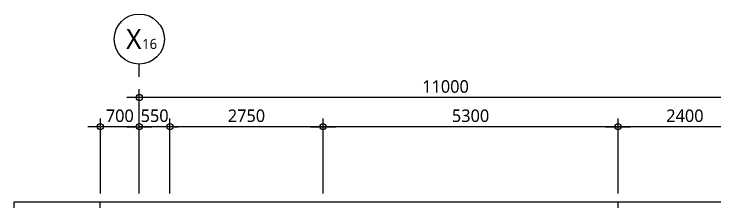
# Model space of a CAD drawing. Header units: millimetres. Extents: x -65167 to 413267, y -17142 to 66587.
# Drawn here: x -30237 to -17647, y 37838 to 41213 of the extents above; entities that cross this region are included whole.
import ezdxf
from ezdxf.enums import TextEntityAlignment as Align

# ---------------------------------------------------------------- set-up
doc = ezdxf.new("R2010")
doc.units = ezdxf.units.MM
doc.header["$LTSCALE"] = 75
doc.header["$MEASUREMENT"] = 0
doc.header["$PDSIZE"] = -10
doc.linetypes.add('CENTER', pattern=[2, 1.25, -0.25, 0.25, -0.25])
doc.layers.get('0').update_dxf_attribs({"linetype": 'CONTINUOUS'})
doc.layers.get('Defpoints').update_dxf_attribs({"color": 171, "linetype": 'CONTINUOUS'})
for name, color, linetype in [('CEN(ST)', 1, 'CENTER'), ('NDIM', 7, 'CONTINUOUS'), ('SYM(AXIS)', 7, 'CONTINUOUS'), ('TEXT(AXIS)', 2, 'CONTINUOUS')]:
    doc.layers.add(name, color=color, linetype=linetype)
doc.styles.add('CGS', font='cgse', dxfattribs={"bigfont": 'cgs'})
doc.styles.add('나눔바른고딕', font='NanumBarunGothic.ttf')
doc.dimstyles.new('NDIM 1200', dxfattribs={"dimscale": 75, "dimtxt": 3, "dimasz": 1, "dimexe": 2, "dimexo": 2, "dimgap": 1, "dimtad": 1, "dimdec": 0, "dimdsep": 46, "dimtxsty": 'CGS', "dimblk": 'DOT0', "dimcen": 1, "dimdle": 8, "dimclrd": 256, "dimclre": 256, "dimclrt": 256, "dimadec": 0, "dimazin": 0, "dimtfac": 1, "dimtdec": 0, "dimtix": 1, "dimtmove": 2, "dimatfit": 3, "dimldrblk": 'DOT0', "dimfxl": 1, "dimtolj": 1, "dimtzin": 0, "dimlwd": -1, "dimlwe": -1, "dimarcsym": 0})

# ---------------------------------------------------------------- blocks, each defined once
blk = doc.blocks.new('DOT0')
blk.add_line((-3, 0), (3, 0))
at = {"color": 6}
blk.add_circle((0, 0), 0.75, dxfattribs=at)
blk = doc.blocks.new('*D6')
at = {"layer": 'Defpoints', "color": 0, "ltscale": 0.4, "transparency": 16777216}
for p in [(-27987, 39713), (-27987, 37838), (-16987, 37838)]:
    blk.add_point(p, dxfattribs=at)
at = {"layer": 'NDIM', "ltscale": 0.4, "transparency": 16777216}
for p, q in [((-27987, 37988), (-27987, 39863)), ((-16987, 37988), (-16987, 39863)), ((-17062, 39713), (-27912, 39713))]:
    blk.add_line(p, q, dxfattribs=at)
at = {"layer": 'NDIM', "ltscale": 0.4, "transparency": 16777216, "xscale": 75, "yscale": 75, "zscale": 75, "rotation": 180}
blk.add_blockref('DOT0', (-27987, 39713), dxfattribs=at)
at = {"layer": 'NDIM', "ltscale": 0.4, "transparency": 16777216, "xscale": 75, "yscale": 75, "zscale": 75}
blk.add_blockref('DOT0', (-16987, 39713), dxfattribs=at)
at = {"layer": 'NDIM', "ltscale": 0.4, "transparency": 16777216, "insert": (-22487, 39910), "char_height": 225, "attachment_point": 5, "style": '나눔바른고딕'}
blk.add_mtext('\\A1;11000', dxfattribs=at)
blk = doc.blocks.new('*D7')
at = {"layer": 'Defpoints', "color": 0, "ltscale": 0.4, "transparency": 16777216}
for p in [(-19387, 39188), (-19387, 37838), (-16987, 37838)]:
    blk.add_point(p, dxfattribs=at)
at = {"layer": 'NDIM', "ltscale": 0.4, "transparency": 16777216}
for p, q in [((-19387, 37988), (-19387, 39338)), ((-16987, 37988), (-16987, 39338)), ((-17062, 39188), (-19312, 39188))]:
    blk.add_line(p, q, dxfattribs=at)
at = {"layer": 'NDIM', "ltscale": 0.4, "transparency": 16777216, "xscale": 75, "yscale": 75, "zscale": 75, "rotation": 180}
blk.add_blockref('DOT0', (-19387, 39188), dxfattribs=at)
at = {"layer": 'NDIM', "ltscale": 0.4, "transparency": 16777216, "xscale": 75, "yscale": 75, "zscale": 75}
blk.add_blockref('DOT0', (-16987, 39188), dxfattribs=at)
at = {"layer": 'NDIM', "ltscale": 0.4, "transparency": 16777216, "insert": (-18187, 39385), "char_height": 225, "attachment_point": 5, "style": '나눔바른고딕'}
blk.add_mtext('\\A1;2400', dxfattribs=at)
blk = doc.blocks.new('*D8')
at = {"layer": 'Defpoints', "color": 0, "ltscale": 0.4, "transparency": 16777216}
for p in [(-24687, 39188), (-24687, 37838), (-19387, 37838)]:
    blk.add_point(p, dxfattribs=at)
at = {"layer": 'NDIM', "ltscale": 0.4, "transparency": 16777216}
for p, q in [((-24687, 37988), (-24687, 39338)), ((-19387, 37988), (-19387, 39338)), ((-19462, 39188), (-24612, 39188))]:
    blk.add_line(p, q, dxfattribs=at)
at = {"layer": 'NDIM', "ltscale": 0.4, "transparency": 16777216, "xscale": 75, "yscale": 75, "zscale": 75, "rotation": 180}
blk.add_blockref('DOT0', (-24687, 39188), dxfattribs=at)
at = {"layer": 'NDIM', "ltscale": 0.4, "transparency": 16777216, "xscale": 75, "yscale": 75, "zscale": 75}
blk.add_blockref('DOT0', (-19387, 39188), dxfattribs=at)
at = {"layer": 'NDIM', "ltscale": 0.4, "transparency": 16777216, "insert": (-22037, 39385), "char_height": 225, "attachment_point": 5, "style": '나눔바른고딕'}
blk.add_mtext('\\A1;5300', dxfattribs=at)
blk = doc.blocks.new('*D9')
at = {"layer": 'Defpoints', "color": 0, "ltscale": 0.4, "transparency": 16777216}
for p in [(-27437, 39188), (-27437, 37838), (-24687, 37838)]:
    blk.add_point(p, dxfattribs=at)
at = {"layer": 'NDIM', "ltscale": 0.4, "transparency": 16777216}
for p, q in [((-27437, 37988), (-27437, 39338)), ((-24687, 37988), (-24687, 39338)), ((-24762, 39188), (-27362, 39188))]:
    blk.add_line(p, q, dxfattribs=at)
at = {"layer": 'NDIM', "ltscale": 0.4, "transparency": 16777216, "xscale": 75, "yscale": 75, "zscale": 75, "rotation": 180}
blk.add_blockref('DOT0', (-27437, 39188), dxfattribs=at)
at = {"layer": 'NDIM', "ltscale": 0.4, "transparency": 16777216, "xscale": 75, "yscale": 75, "zscale": 75}
blk.add_blockref('DOT0', (-24687, 39188), dxfattribs=at)
at = {"layer": 'NDIM', "ltscale": 0.4, "transparency": 16777216, "insert": (-26062, 39385), "char_height": 225, "attachment_point": 5, "style": '나눔바른고딕'}
blk.add_mtext('\\A1;2750', dxfattribs=at)
blk = doc.blocks.new('*D10')
at = {"layer": 'Defpoints', "color": 0, "ltscale": 0.4, "transparency": 16777216}
for p in [(-27987, 39188), (-27987, 37838), (-27437, 37838)]:
    blk.add_point(p, dxfattribs=at)
at = {"layer": 'NDIM', "ltscale": 0.4, "transparency": 16777216}
for p, q in [((-27987, 37988), (-27987, 39338)), ((-27437, 37988), (-27437, 39338)), ((-28062, 39188), (-28137, 39188)), ((-27437, 39188), (-27987, 39188)), ((-27362, 39188), (-27287, 39188))]:
    blk.add_line(p, q, dxfattribs=at)
at = {"layer": 'NDIM', "ltscale": 0.4, "transparency": 16777216, "xscale": 75, "yscale": 75, "zscale": 75}
blk.add_blockref('DOT0', (-27987, 39188), dxfattribs=at)
at = {"layer": 'NDIM', "ltscale": 0.4, "transparency": 16777216, "xscale": 75, "yscale": 75, "zscale": 75, "rotation": 180}
blk.add_blockref('DOT0', (-27437, 39188), dxfattribs=at)
at = {"layer": 'NDIM', "ltscale": 0.4, "transparency": 16777216, "insert": (-27712, 39385), "char_height": 225, "attachment_point": 5, "style": '나눔바른고딕'}
blk.add_mtext('\\A1;550', dxfattribs=at)
blk = doc.blocks.new('A$C2F20087E')
at = {"layer": 'SYM(AXIS)'}
blk.add_line((600, 0), (600, 300), dxfattribs=at)
blk.add_circle((600, 900), 600, dxfattribs=at)
blk = doc.blocks.new('*D55')
at = {"layer": 'Defpoints', "color": 0, "ltscale": 0.4, "transparency": 16777216}
for p in [(-28687, 39188), (-28687, 37838), (-27987, 37838)]:
    blk.add_point(p, dxfattribs=at)
at = {"layer": 'NDIM', "ltscale": 0.4, "transparency": 16777216}
for p, q in [((-28687, 37988), (-28687, 39338)), ((-27987, 37988), (-27987, 39338)), ((-28062, 39188), (-28612, 39188))]:
    blk.add_line(p, q, dxfattribs=at)
at = {"layer": 'NDIM', "ltscale": 0.4, "transparency": 16777216, "xscale": 75, "yscale": 75, "zscale": 75, "rotation": 180}
blk.add_blockref('DOT0', (-28687, 39188), dxfattribs=at)
at = {"layer": 'NDIM', "ltscale": 0.4, "transparency": 16777216, "xscale": 75, "yscale": 75, "zscale": 75}
blk.add_blockref('DOT0', (-27987, 39188), dxfattribs=at)
at = {"layer": 'NDIM', "ltscale": 0.4, "transparency": 16777216, "insert": (-28337, 39385), "char_height": 225, "attachment_point": 5, "style": '나눔바른고딕'}
blk.add_mtext('\\A1;700', dxfattribs=at)

msp = doc.modelspace()

# ---------------------------------------------------------------- linework, layer by layer
at = {"layer": 'CEN(ST)', "ltscale": 10000}
for p, q in [((-28687.5, 6362.5), (-28687.5, 37837.5)), ((-19387.5, 37437.5), (-19387.5, 37837.5))]:
    msp.add_line(p, q, dxfattribs=at)
at = {"layer": 'Defpoints', "ltscale": 10000}
msp.add_lwpolyline([(-10037.5, 6362.5), (-30237.5, 6362.5), (-30237.5, 37837.5), (-10037.5, 37837.5)], close=True, dxfattribs=at)

# ---------------------------------------------------------------- block references
at = {"xscale": 0.75, "yscale": 0.75, "zscale": 0.75}
msp.add_blockref('A$C2F20087E', (-28437.5, 40087.5), dxfattribs=at)

# ---------------------------------------------------------------- texts
at = {"layer": 'TEXT(AXIS)', "style": '나눔바른고딕'}
for s, height, p in [('X', 360, (-28086.2, 40765.5)), ('16', 180, (-27801.8, 40675.5))]:
    msp.add_text(s, height=height, dxfattribs=at).set_placement(p, align=Align.MIDDLE)

# ---------------------------------------------------------------- dimensions: what is measured, and where the dimension line sits
at = {"layer": 'NDIM', "ltscale": 0.4}
for base, p1, p2, picture, middle in [((-27987.5, 39712.5), (-16987.5, 37837.5), (-27987.5, 37837.5), '*D6', (-22487.5, 39909.7)), ((-28687.5, 39187.5), (-27987.5, 37837.5), (-28687.5, 37837.5), '*D55', (-28337.5, 39384.7)), ((-27987.5, 39187.5), (-27437.5, 37837.5), (-27987.5, 37837.5), '*D10', (-27712.5, 39384.7)), ((-27437.5, 39187.5), (-24687.5, 37837.5), (-27437.5, 37837.5), '*D9', (-26062.5, 39384.7)), ((-24687.5, 39187.5), (-19387.5, 37837.5), (-24687.5, 37837.5), '*D8', (-22037.5, 39384.8)), ((-19387.5, 39187.5), (-16987.5, 37837.5), (-19387.5, 37837.5), '*D7', (-18187.5, 39384.7))]:
    dim = msp.add_linear_dim(base=base, p1=p1, p2=p2, angle=180, dimstyle='NDIM 1200', override={"dimtxsty": '나눔바른고딕'}, dxfattribs=at)
    dim.commit()
    dim.dimension.update_dxf_attribs({"geometry": picture, "text_midpoint": middle})

doc.saveas('drawing.dxf')
